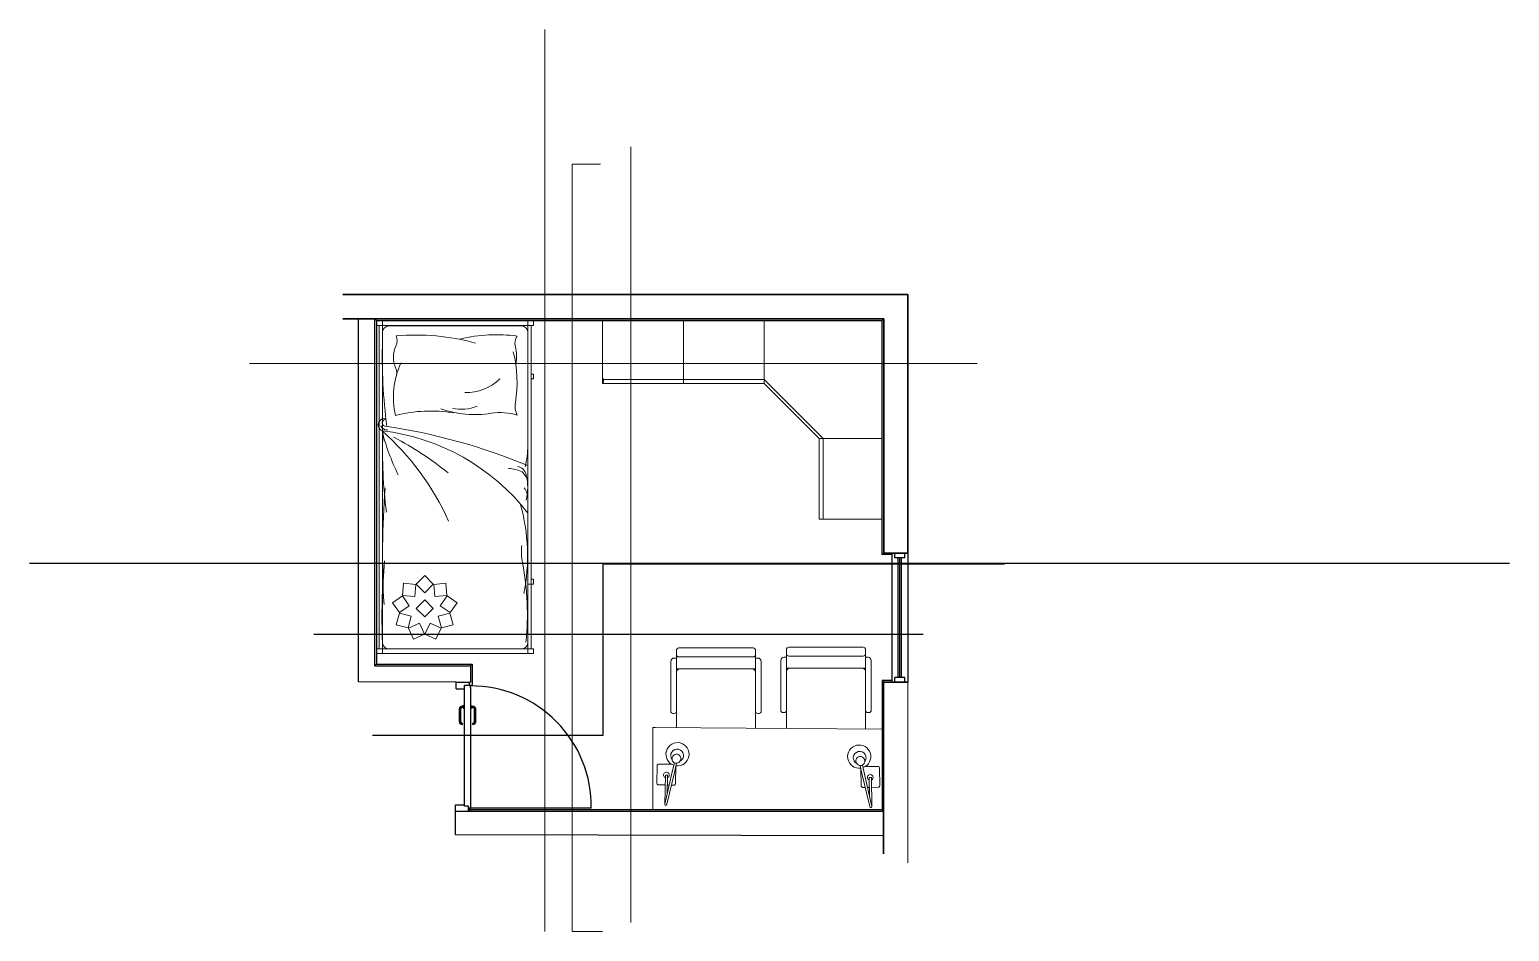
# Model space of a CAD drawing. Header units: millimetres. Extents: x 1104 to 6167, y 592 to 2113.
# Drawn here: x 2896 to 3812, y 1523 to 2081 of the extents above; entities that cross this region are included whole.
import ezdxf

# ---------------------------------------------------------------- set-up
doc = ezdxf.new("R2010")
doc.units = ezdxf.units.MM
for name, color, linetype, lineweight in [('A-DOOR-FULL', 9, 'Continuous', 25), ('A-FURN', 2, 'Continuous', 18), ('A-GLAZ-FULL', 4, 'Continuous', 25), ('A-WALL-FULL-EXTR', 3, 'Continuous', 35), ('A-WALL-FULL-INTR', 1, 'Continuous', 25), ('INFISSI_sez', 32, 'Continuous', 9)]:
    doc.layers.add(name, color=color, linetype=linetype, lineweight=lineweight)
doc.layers.add('BATTISCOPA', color=10, linetype='Continuous')

msp = doc.modelspace()

# ---------------------------------------------------------------- linework, layer by layer
for p, q in [((3110.96, 1901.28), (3109.96, 1902.28)), ((3110.96, 1901.28), (3423.99, 1901.28)), ((3110.96, 1901.28), (3110.96, 1688.5)), ((3423.99, 1901.28), (3424.99, 1902.28)), ((3423.99, 1756.28), (3423.99, 1901.28)), ((3499.65, 1750.33, -35), (3251.03, 1750.33, -35)), ((3251.03, 1750.33, -35), (3251.03, 1644.37, -35)), ((3423.99, 1756.28), (3424.99, 1757.28)), ((3429.9, 1756.28), (3423.99, 1756.28)), ((3110.96, 1688.5), (3109.96, 1687.5)), ((3110.96, 1688.5), (3170.11, 1688.5)), ((3170.11, 1688.5), (3169.11, 1687.5)), ((3170.11, 1688.5), (3170.12, 1675.25, 24.58)), ((3423.99, 1678.28), (3423.99, 1598.28)), ((3429.9, 1678.28), (3423.99, 1678.28)), ((3423.99, 1678.28), (3424.81, 1677.28)), ((3170.12, 1675.25, 24.58), (3169.12, 1675.25, 24.58)), ((3251.03, 1644.37, -35), (3108.49, 1644.37, -35)), ((3423.99, 1598.28), (3169.03, 1598.28)), ((3423.99, 1598.28), (3424.81, 1597.28))]:
    msp.add_line(p, q)
at = {"layer": 'A-DOOR-FULL'}
for p, q in [((3160.23, 1673.26), (3160.25, 1677.28)), ((3160.25, 1677.28), (3169.11, 1677.28)), ((3168.37, 1677.29, -24.58), (3168.37, 1675.28, -24.58)), ((3160.23, 1673.26, -24.58), (3165.5, 1673.26, -24.58)), ((3169.12, 1675.27), (3165.5, 1675.23, -24.58)), ((3165.52, 1600.51, -24.58), (3165.5, 1675.23, -24.58)), ((3169.12, 1674.06, -24.58), (3169.12, 1675.27)), ((3169.12, 1674.06, -24.58), (3169.14, 1599.28, -24.58)), ((3162.28, 1652.72, -24.58), (3162.28, 1660.78, -24.58)), ((3163.08, 1652.72, -24.58), (3163.08, 1660.78, -24.58)), ((3165.1, 1662.39, -24.58), (3163.89, 1662.39, -24.58)), ((3165.1, 1661.59, -24.58), (3163.89, 1661.59, -24.58)), ((3165.5, 1663.1, -24.58), (3165.1, 1663.1, -24.58)), ((3165.1, 1660.88, -24.58), (3165.1, 1663.1, -24.58)), ((3165.5, 1660.88, -24.58), (3165.1, 1660.88, -24.58)), ((3169.13, 1663.1, -24.58), (3169.53, 1663.1, -24.58)), ((3169.13, 1660.88, -24.58), (3169.53, 1660.88, -24.58)), ((3169.53, 1660.88, -24.58), (3169.53, 1663.1, -24.58)), ((3169.53, 1662.39, -24.58), (3170.74, 1662.39, -24.58)), ((3169.53, 1661.59, -24.58), (3170.74, 1661.59, -24.58)), ((3171.54, 1652.72, -24.58), (3171.54, 1660.78, -24.58)), ((3172.35, 1652.72, -24.58), (3172.35, 1660.78, -24.58)), ((3159.81, 1601.32, -24.58), (3165.52, 1601.32, -24.58)), ((3159.81, 1597.28), (3159.81, 1601.32, -24.58)), ((3167.94, 1600.51, -24.58), (3165.52, 1600.51, -24.58)), ((3167.94, 1597.29, -24.58), (3167.94, 1600.51, -24.58)), ((3169.14, 1599.28, -24.58), (3167.94, 1599.28, -24.58)), ((3243.92, 1599.3, -24.58), (3169.14, 1599.28, -24.58))]:
    msp.add_line(p, q, dxfattribs=at)
msp.add_circle((3168.54, 1598.6, -24.58), 0.604, dxfattribs=at)
for centre, radius, start, end in [((3169.4, 1600.47, -24.58), 74.53, 359.1018, 90.21539), ((3163.89, 1660.78, -24.58), 1.61, 90, 180), ((3163.89, 1660.78, -24.58), 0.806, 90, 180), ((3170.74, 1660.78, -24.58), 1.61, 0, 90), ((3170.74, 1660.78, -24.58), 0.806, 0, 90), ((3163.89, 1652.72, -24.58), 1.61, 180, 270), ((3163.89, 1652.72, -24.58), 0.806, 180, 270), ((3163.86, 1651.51, -24.58), 0.404, 274.96768, 85.03232), ((3170.77, 1651.51, -24.58), 0.404, 94.96768, 265.03232), ((3170.74, 1652.72, -24.58), 1.61, 270, 0), ((3170.74, 1652.72, -24.58), 0.806, 270, 0)]:
    msp.add_arc(centre, radius, start, end, dxfattribs=at)
at = {"layer": 'A-FURN'}
for p, q in [((3215.16, 1523.02), (3215.16, 2081.33)), ((3268.49, 1528.61), (3268.49, 2008.77)), ((3232.05, 1523.02), (3232.05, 1998.03)), ((3232.05, 1998.03), (3249.54, 1998.03)), ((3208.16, 1901.06), (3111.16, 1901.06)), ((3111.16, 1898.06), (3111.16, 1901.06)), ((3208.16, 1898.06), (3111.16, 1898.06)), ((3112.66, 1898.06), (3112.66, 1698.06)), ((3114.66, 1695.06), (3114.66, 1901.06)), ((3118.66, 1897.92), (3200.66, 1897.92)), ((3204.66, 1901.06), (3204.66, 1738.06)), ((3206.66, 1741.06), (3206.66, 1898.06)), ((3208.16, 1898.06), (3208.16, 1901.06)), ((3300.93, 1862.22), (3300.93, 1901.22)), ((3350.93, 1862.22), (3350.93, 1901.22)), ((3114.66, 1840.44), (3114.66, 1893.92)), ((3204.66, 1893.92), (3204.66, 1701.92)), ((3204.61, 1823.79), (3204.61, 1884.62)), ((3482.83, 1874.7), (3032.42, 1874.7)), ((3208.16, 1868.06), (3206.66, 1868.06)), ((3206.66, 1865.06), (3208.16, 1865.06)), ((3208.16, 1865.06), (3208.16, 1868.06)), ((3250.93, 1864.72), (3300.93, 1864.72)), ((3251.48, 1862.77), (3251.48, 1865.27)), ((3300.93, 1864.72), (3350.93, 1864.72)), ((3387.43, 1828.22), (3350.93, 1864.72)), ((3114.66, 1831.83), (3114.66, 1832.93)), ((3384.93, 1828.22), (3423.93, 1828.22)), ((3387.43, 1778.22), (3387.43, 1828.22)), ((3204.66, 1782.01), (3204.66, 1791.71)), ((3140.81, 1743.29), (3135.51, 1737.98)), ((3146.12, 1737.98), (3140.81, 1743.29)), ((3208.16, 1741.06), (3206.66, 1741.06)), ((3206.66, 1738.06), (3206.66, 1741.06)), ((3208.16, 1738.06), (3208.16, 1741.06)), ((3127.76, 1738.54), (3127.11, 1731.07)), ((3135.23, 1737.88), (3127.76, 1738.54)), ((3134.58, 1730.41), (3135.23, 1737.88)), ((3135.51, 1737.98), (3140.81, 1732.68)), ((3140.81, 1732.68), (3146.12, 1737.98)), ((3153.86, 1738.54), (3146.39, 1737.88)), ((3146.39, 1737.88), (3147.05, 1730.41)), ((3154.52, 1731.07), (3153.86, 1738.54)), ((3204.66, 1738.06), (3204.66, 1698.06)), ((3206.66, 1738.06), (3204.66, 1738.06)), ((3206.66, 1738.06), (3208.16, 1738.06)), ((3206.66, 1698.06), (3206.66, 1738.06)), ((3126.96, 1730.81), (3120.82, 1726.51)), ((3120.82, 1726.51), (3125.12, 1720.37)), ((3125.12, 1720.37), (3131.26, 1724.67)), ((3131.26, 1724.67), (3126.96, 1730.81)), ((3127.11, 1731.07), (3134.58, 1730.41)), ((3140.81, 1728.29), (3135.51, 1722.98)), ((3135.51, 1722.98), (3140.81, 1717.68)), ((3146.12, 1722.98), (3140.81, 1728.29)), ((3140.81, 1717.68), (3146.12, 1722.98)), ((3147.05, 1730.41), (3154.52, 1731.07)), ((3154.66, 1730.81), (3150.36, 1724.67)), ((3150.36, 1724.67), (3156.51, 1720.37)), ((3160.81, 1726.51), (3154.66, 1730.81)), ((3156.51, 1720.37), (3160.81, 1726.51)), ((3125.17, 1720.08), (3123.23, 1712.83)), ((3132.42, 1718.14), (3125.17, 1720.08)), ((3130.47, 1710.89), (3132.42, 1718.14)), ((3137.5, 1713.87), (3130.7, 1710.7)), ((3140.67, 1707.07), (3137.5, 1713.87)), ((3144.13, 1713.87), (3140.96, 1707.07)), ((3150.93, 1710.7), (3144.13, 1713.87)), ((3156.45, 1720.08), (3149.21, 1718.14)), ((3149.21, 1718.14), (3151.15, 1710.89)), ((3158.4, 1712.83), (3156.45, 1720.08)), ((3123.23, 1712.83), (3130.47, 1710.89)), ((3130.7, 1710.7), (3133.87, 1703.9)), ((3133.87, 1703.9), (3140.67, 1707.07)), ((3140.96, 1707.07), (3147.76, 1703.9)), ((3147.76, 1703.9), (3150.93, 1710.7)), ((3151.15, 1710.89), (3158.4, 1712.83)), ((3111.16, 1698.06), (3208.16, 1698.06)), ((3111.16, 1695.06), (3111.16, 1698.06)), ((3111.16, 1695.06), (3208.16, 1695.06)), ((3200.66, 1697.92), (3118.66, 1697.92)), ((3204.66, 1698.06), (3204.66, 1695.06)), ((3208.16, 1695.06), (3208.16, 1698.06)), ((3296.6, 1696.98), (3296.6, 1694.43)), ((3298.1, 1698.48), (3344.1, 1698.48)), ((3345.6, 1696.98), (3345.6, 1694.43)), ((3364.7, 1697.48), (3364.7, 1694.93)), ((3364.7, 1694.93), (3364.7, 1686.39)), ((3366.2, 1698.98), (3412.2, 1698.98)), ((3413.7, 1697.48), (3413.7, 1694.93)), ((3413.7, 1694.93), (3413.7, 1686.39)), ((3293.1, 1690.24), (3293.1, 1659.29)), ((3296.6, 1692.24), (3295.1, 1692.24)), ((3296.6, 1694.43), (3296.6, 1685.89)), ((3296.6, 1692.24), (3296.6, 1683.49)), ((3297, 1685.49), (3298.6, 1685.49)), ((3344.1, 1692.93), (3298.1, 1692.93)), ((3345.2, 1685.49), (3343.6, 1685.49)), ((3345.6, 1694.43), (3345.6, 1685.89)), ((3347.09, 1692.24), (3345.6, 1692.24)), ((3345.6, 1692.24), (3345.6, 1683.49)), ((3349.09, 1690.24), (3349.09, 1659.29)), ((3361.21, 1690.74), (3361.21, 1659.79)), ((3364.7, 1692.74), (3363.21, 1692.74)), ((3364.7, 1692.74), (3364.7, 1683.99)), ((3365.1, 1685.99), (3366.7, 1685.99)), ((3412.2, 1693.43), (3366.2, 1693.43)), ((3413.3, 1685.99), (3411.7, 1685.99)), ((3415.2, 1692.74), (3413.7, 1692.74)), ((3413.7, 1692.74), (3413.7, 1683.99)), ((3417.2, 1690.74), (3417.2, 1659.79)), ((3424.81, 1597.28), (3424.81, 1677.28)), ((3439.9, 1677.28), (3439.9, 1565.58)), ((3294.4, 1657.99), (3295.3, 1657.99)), ((3346.9, 1657.99), (3347.79, 1657.99)), ((3362.51, 1658.49), (3363.4, 1658.49)), ((3415, 1658.49), (3415.9, 1658.49)), ((3281.93, 1598.33), (3281.93, 1649.18)), ((3281.93, 1649.18), (3283.68, 1649.18)), ((3283.68, 1649.17), (3423.93, 1648.33)), ((3423.93, 1648.33), (3423.93, 1598.33)), ((3284.64, 1625.42), (3284.44, 1615.01)), ((3293.71, 1626.48), (3285.91, 1626.63)), ((3289.41, 1601.75), (3294.04, 1621.77)), ((3290.73, 1601.72), (3295.37, 1621.47)), ((3294.04, 1621.77), (3295.32, 1627.42)), ((3295.11, 1626.45), (3295.1, 1626.45)), ((3296.65, 1627.12), (3295.37, 1621.47)), ((3296.12, 1614.78), (3296.33, 1625.19)), ((3410.41, 1625.66), (3411.68, 1620.01)), ((3410.94, 1613.32), (3410.73, 1623.73)), ((3413.01, 1620.31), (3411.73, 1625.96)), ((3411.94, 1624.99), (3411.95, 1624.99)), ((3413.34, 1625.02), (3421.15, 1625.17)), ((3422.41, 1623.96), (3422.62, 1613.56)), ((3285.65, 1613.75), (3289.65, 1613.67)), ((3289.77, 1619.84), (3289.41, 1601.75)), ((3291.09, 1619.82), (3289.77, 1619.82)), ((3291.09, 1619.82), (3290.86, 1608)), ((3290.97, 1613.65), (3292.16, 1613.62)), ((3293.52, 1613.6), (3294.86, 1613.57)), ((3416.32, 1600.26), (3411.68, 1620.01)), ((3417.64, 1600.29), (3413.01, 1620.31)), ((3416.09, 1612.19), (3414.9, 1612.16)), ((3415.96, 1618.36), (3416.2, 1606.54)), ((3415.96, 1618.36), (3417.28, 1618.36)), ((3417.28, 1618.38), (3417.64, 1600.29)), ((3421.41, 1612.29), (3417.41, 1612.21)), ((3413.53, 1612.14), (3412.2, 1612.11)), ((3423.93, 1598.33), (3281.93, 1598.33)), ((3232.05, 1523.02), (3250.75, 1523.02))]:
    msp.add_line(p, q, dxfattribs=at)
msp.add_lwpolyline([(3423.93, 1778.22), (3423.93, 1901.22), (3250.93, 1901.22), (3250.93, 1862.22), (3350.93, 1862.22), (3384.93, 1828.22), (3384.93, 1778.22)], close=True, dxfattribs=at)
for points in [[(3345.6, 1648.8), (3345.6, 1659.29), (3345.6, 1683.49, 0.414214), (3343.6, 1685.49), (3298.6, 1685.49, 0.414213), (3296.6, 1683.49), (3296.6, 1659.29), (3296.6, 1649.09)], [(3413.7, 1648.39), (3413.7, 1659.79), (3413.7, 1683.99, 0.414214), (3411.7, 1685.99), (3366.7, 1685.99, 0.414213), (3364.7, 1683.99), (3364.7, 1659.79), (3364.7, 1648.68)]]:
    msp.add_lwpolyline(points, format="xyb", dxfattribs=at)
for points in [[(3293.94, 1630.58, 0.095681), (3293.91, 1629.48, 0.097282), (3294.28, 1628.47, 0.099637), (3295.01, 1627.68, 0.101368), (3295.98, 1627.24, 0.101368), (3297.04, 1627.22, 0.099637), (3298.04, 1627.62, 0.097282), (3298.81, 1628.37, 0.095681), (3299.26, 1629.38, 0.095681), (3299.29, 1630.48, 0.097282), (3298.92, 1631.5, 0.099637), (3298.19, 1632.29, 0.101368), (3297.22, 1632.72, 0.101368), (3296.16, 1632.75, 0.099637), (3295.16, 1632.35, 0.097282), (3294.39, 1631.59, 0.095681)], [(3413.11, 1629.12, -0.095681), (3413.15, 1628.02, -0.097282), (3412.77, 1627.01, -0.099637), (3412.04, 1626.22, -0.101368), (3411.08, 1625.78, -0.101368), (3410.02, 1625.76, -0.099637), (3409.02, 1626.16, -0.097282), (3408.24, 1626.91, -0.095681), (3407.8, 1627.92, -0.095681), (3407.76, 1629.02, -0.097282), (3408.14, 1630.04, -0.099637), (3408.87, 1630.83, -0.101368), (3409.83, 1631.27, -0.101368), (3410.89, 1631.29, -0.099637), (3411.89, 1630.89, -0.097282), (3412.67, 1630.13, -0.095681)]]:
    msp.add_lwpolyline(points, format="xyb", close=True, dxfattribs=at)
for centre, radius, start, end in [((3118.66, 1893.92), 4, 90, 180), ((3200.66, 1893.92), 4, 0, 90), ((3446.17, 1879.15), 331.65, 178.37032, 187.53223), ((3115.51, 1888.76), 8.14, 335.78773, 21.71238), ((3134.78, 1748.72), 143.53, 74.89248, 94.68197), ((3185.53, 1787.05), 105.33, 83.14136, 102.42475), ((3204.53, 1887.03), 7.89, 144.37876, 195.19877), ((3138.17, 1878.57), 16.7, 155.78773, 202.88083), ((3122.15, 1863.2), 75.83, 350.37112, 14.25995), ((3175.84, 1879.23), 21.83, 347.31196, 15.19877), ((3171.86, 1853.77), 50.42, 155.11795, 192.98619), ((3114.96, 1868.78), 8.48, 339.01609, 22.88083), ((3166.77, 1885.75), 29.1, 267.82948, 315.00983), ((3209.42, 1848.39), 12.69, 170.37112, 206.96494), ((3144.3, 1759.61), 85.59, 80.32658, 104.59731), ((3171.83, 1905.54), 62.58, 250.35593, 279.39259), ((3163.56, 1871.63), 25.37, 257.14803, 292.38251), ((3187.67, 1809.8), 34.45, 72.35976, 99.39259), ((3116.16, 1836.64), 4.09, 81.6091, 243.93818), ((3117.35, 1837.62), 4.09, 202.60519, 274.49888), ((3003.95, 1708.37), 166.48, 24.38327, 48.45325), ((3098.54, 1699.43), 134.47, 37.88897, 83.23924), ((3247.56, 1866.64), 137.39, 194.18939, 206.30958), ((3116.54, 1837.88), 2.06, 81.29147, 258.1256), ((3060.78, 1462.03), 377.9, 67.62112, 81.5801), ((3410.96, 1819.98), 296.24, 177.89749, 187.26577), ((3024.32, 1645.05), 208.16, 51.03759, 62.08563), ((3141.83, 1824.63), 62.79, 347.08904, 359.23129), ((3191.24, 1786.51), 23.2, 65.03386, 86.464), ((3196.92, 1804.22), 6.92, 12.88269, 78.38686), ((3194.68, 1799.81), 10.01, 4.6849, 50.59841), ((3169.42, 1797.93), 35.12, 346.92865, 12.88269), ((3665.43, 1756.32), 550.7, 175.6972, 183.22298), ((3194.02, 1791.08), 10.65, 356.60169, 37.7302), ((3087.37, 1755.41), 117.11, 348.53506, 16.03454), ((3233.63, 1757.65), 32.96, 172.47467, 191.34253), ((3481.54, 1717.55), 367.22, 174.55761, 182.43865), ((3039.14, 1719.67), 165.2, 353.89165, 10.98878), ((3118.66, 1701.92), 4, 180, 270), ((3200.66, 1701.92), 4, 270, 0), ((3298.1, 1696.98), 1.5, 90, 180), ((3344.1, 1696.98), 1.5, 0, 90), ((3366.2, 1697.48), 1.5, 90, 180), ((3366.2, 1694.93), 1.5, 180, 270), ((3412.2, 1697.48), 1.5, 0, 90), ((3412.2, 1694.93), 1.5, 270, 0), ((3295.1, 1690.24), 2, 90, 180), ((3298.1, 1694.43), 1.5, 180, 270), ((3297, 1685.89), 0.4, 179.99993, 270), ((3344.1, 1694.43), 1.5, 270, 0), ((3345.2, 1685.89), 0.4, 270, 0), ((3347.09, 1690.24), 2, 0, 90), ((3363.21, 1690.74), 2, 90, 180), ((3365.1, 1686.39), 0.4, 179.99993, 270), ((3413.3, 1686.39), 0.4, 270, 0), ((3415.2, 1690.74), 2, 0, 90), ((3294.4, 1659.29), 1.3, 180, 270), ((3295.3, 1659.29), 1.3, 270, 359.99996), ((3346.9, 1659.29), 1.3, 180, 270), ((3347.79, 1659.29), 1.3, 270, 0), ((3362.51, 1659.79), 1.3, 180, 270), ((3363.4, 1659.79), 1.3, 270, 359.99996), ((3415, 1659.79), 1.3, 180, 270), ((3415.9, 1659.79), 1.3, 270, 0), ((3297.31, 1632.7), 7.19, 261.99009, 251.1165), ((3297.04, 1631.91), 3.96, 296.66252, 217.83621), ((3409.75, 1631.24), 7.19, 288.8835, 278.00991), ((3410.02, 1630.45), 3.96, 322.16379, 243.33748), ((3285.88, 1625.4), 1.24, 88.86039, 178.86039), ((3290.43, 1619.83), 1.76, 66.78197, 246.78197), ((3290.43, 1619.83), 1.76, 290.93881, 66.78197), ((3295.09, 1625.21), 1.24, 358.86039, 14.32608), ((3411.97, 1623.75), 1.24, 165.67392, 181.13961), ((3421.17, 1623.94), 1.24, 1.13961, 91.13961), ((3285.67, 1614.99), 1.24, 178.86039, 268.86039), ((3294.88, 1614.81), 1.24, 268.86039, 358.86039), ((3412.17, 1613.35), 1.24, 181.13961, 271.13961), ((3416.62, 1618.37), 1.76, 113.21803, 249.06119), ((3416.62, 1618.37), 1.76, 293.21803, 113.21803), ((3421.38, 1613.53), 1.24, 271.13961, 1.13961), ((3290.07, 1601.73), 0.661, 178.86039, 358.86039), ((3416.98, 1600.27), 0.661, 181.13961, 1.13961)]:
    msp.add_arc(centre, radius, start, end, dxfattribs=at)
at = {"layer": 'A-GLAZ-FULL'}
for p, q in [((3431.9, 1754.28), (3431.9, 1757.28)), ((3433.9, 1680.28), (3433.9, 1754.28)), ((3434.9, 1680.28), (3434.9, 1754.28)), ((3435.9, 1680.28), (3435.9, 1754.28)), ((3437.9, 1754.28), (3437.9, 1757.28)), ((3449.44, 1706.91), (3072.16, 1706.91)), ((3431.9, 1677.28), (3431.9, 1680.28)), ((3437.9, 1677.28), (3437.9, 1680.28))]:
    msp.add_line(p, q, dxfattribs=at)
at = {"layer": 'A-GLAZ-FULL', "ltscale": 0.001}
for p, q in [((3437.9, 1754.28), (3431.9, 1754.28)), ((3437.9, 1680.28), (3431.9, 1680.28))]:
    msp.add_line(p, q, dxfattribs=at)
at = {"layer": 'A-WALL-FULL-EXTR'}
for p, q in [((3439.81, 1917.28), (3090.11, 1917.28)), ((3439.81, 1917.28), (3439.81, 1902.28)), ((3424.99, 1902.28), (3090.11, 1902.28)), ((3424.99, 1757.28), (3424.99, 1902.28)), ((3439.9, 1757.28), (3439.9, 1902.28)), ((3439.9, 1757.28), (3424.99, 1757.28)), ((3439.9, 1677.26), (3424.81, 1677.28)), ((3424.81, 1677.28), (3424.81, 1570.98))]:
    msp.add_line(p, q, dxfattribs=at)
at = {"layer": 'A-WALL-FULL-INTR'}
for p, q in [((3099.81, 1677.5), (3099.81, 1902.28)), ((3109.96, 1687.5), (3109.96, 1902.28)), ((3429.9, 1757.28), (3429.9, 1677.28)), ((3439.9, 1757.28), (3439.9, 1677.28)), ((3109.96, 1687.5), (3169.11, 1687.5)), ((3169.11, 1687.5), (3169.11, 1677.28)), ((3160.25, 1677.28), (3099.81, 1677.5)), ((3304.81, 1597.28), (3159.81, 1597.28)), ((3159.81, 1582.78), (3159.81, 1597.28)), ((3424.81, 1597.28), (3304.81, 1597.28)), ((3424.81, 1582.28), (3159.81, 1582.78))]:
    msp.add_line(p, q, dxfattribs=at)
at = {"layer": 'BATTISCOPA'}
msp.add_line((2896.22, 1750.91), (3812.23, 1750.91), dxfattribs=at)
at = {"layer": 'INFISSI_sez', "linetype": 'Continuous'}
for p, q in [((3107.44, 1677.46), (3107.94, 1677.46)), ((3116.44, 1677.46), (3115.94, 1677.46))]:
    msp.add_line(p, q, dxfattribs=at)

doc.saveas('drawing.dxf')
